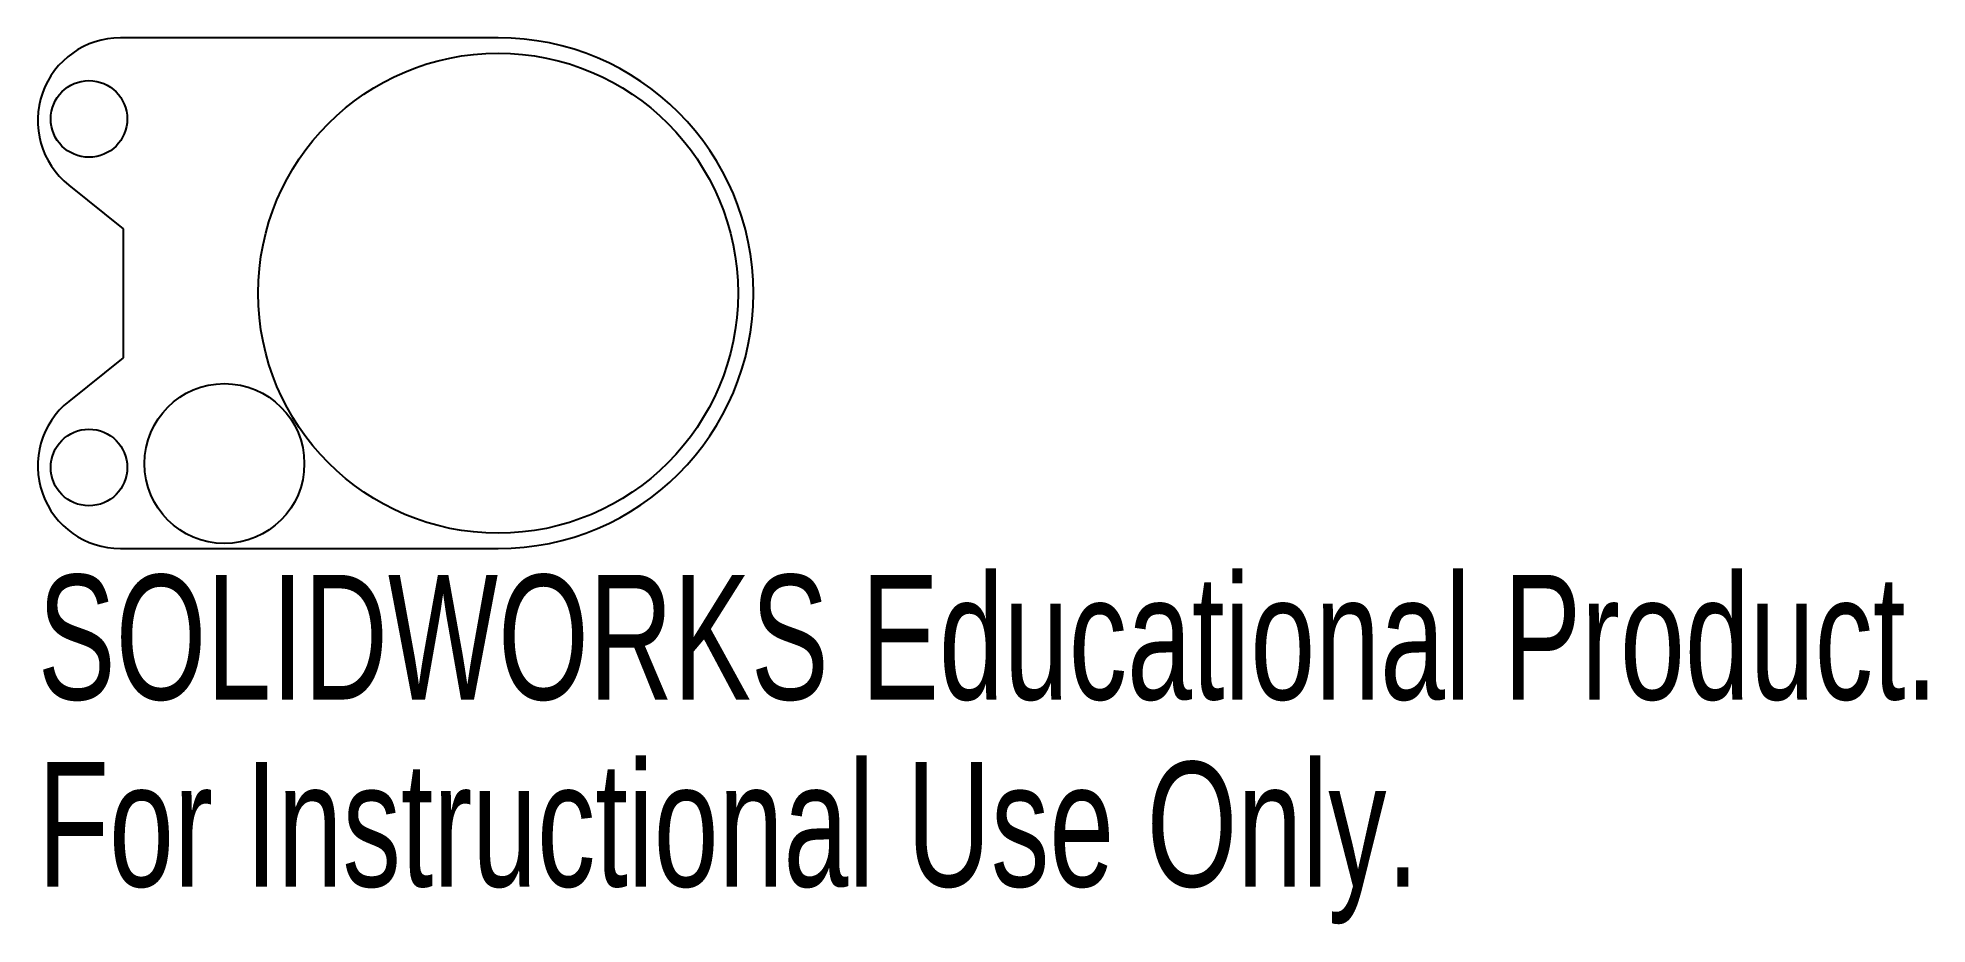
# Model space of a CAD drawing. Header units: millimetres. Extents: x 10.7 to 84, y -28.1 to 6.3.
import ezdxf

# ---------------------------------------------------------------- set-up
doc = ezdxf.new("R2010")
doc.units = ezdxf.units.MM
doc.styles.add('SLDTEXTSTYLE0', font='TXT', dxfattribs={"width": 0.7})

msp = doc.modelspace()

# ---------------------------------------------------------------- linework, layer by layer
at = {"color": 7, "linetype": 'Continuous', "lineweight": 25}
for p, q in [((28.577, 6.29), (13.933, 6.29)), ((11.927, 0.584), (14.037, -1.11)), ((14.037, -1.11), (14.037, -6.11)), ((14.037, -6.11), (11.927, -7.803)), ((13.933, -13.51), (28.577, -13.51))]:
    msp.add_line(p, q, dxfattribs=at)
for centre, radius in [((28.577, -3.61), 9.305), ((12.712, 3.145), 1.485), ((17.963, -10.216), 3.1), ((12.712, -10.365), 1.485)]:
    msp.add_circle(centre, radius, dxfattribs=at)
for centre, radius, start, end in [((13.933, 3.084), 3.206, 90, 231.25409), ((28.577, -3.61), 9.9, 270, 90), ((13.933, -10.304), 3.206, 128.74591, 270)]:
    msp.add_arc(centre, radius, start, end, dxfattribs=at)

# ---------------------------------------------------------------- texts
at = {"color": 7, "linetype": 'Continuous', "char_height": 4.83362, "attachment_point": 1, "style": 'SLDTEXTSTYLE0'}
for s, insert in [('SOLIDWORKS Educational Product.', (10.727, -14.529)), ('For Instructional Use Only.', (10.727, -21.78))]:
    msp.add_mtext(s, dxfattribs=dict(at, insert=insert))

doc.saveas('drawing.dxf')
